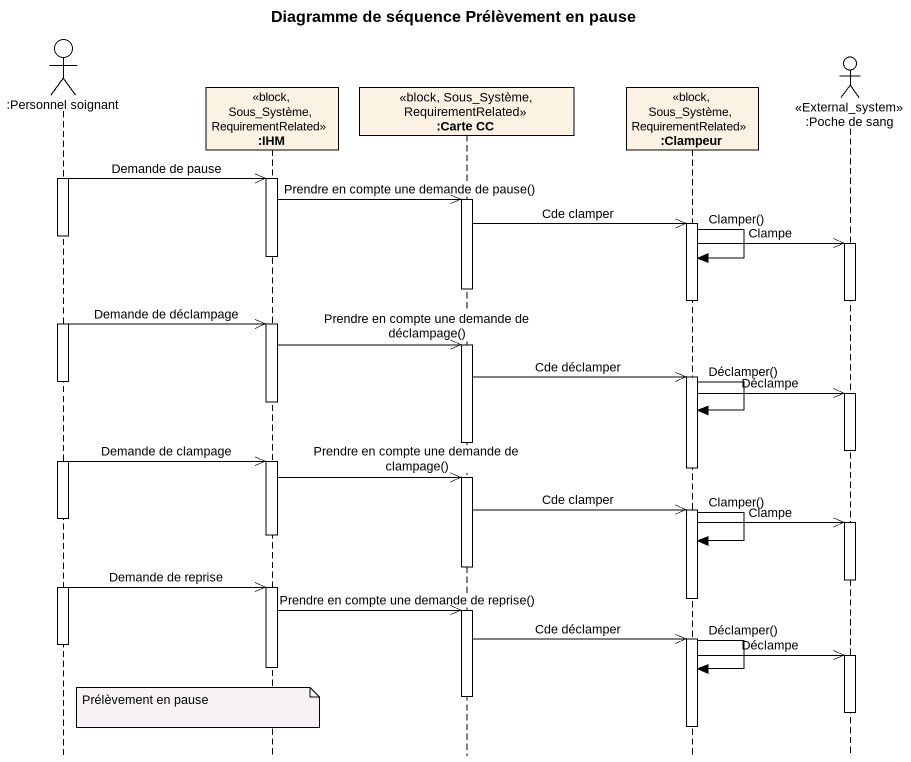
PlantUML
@startuml
title Diagramme de séquence Prélèvement en pause
hide footbox
actor ":Personnel soignant" as Personnel_soignant
participant ":IHM" as IHM <<block, Sous_Système, RequirementRelated>>
participant ":Carte CC" as Carte_CC <<block, Sous_Système, RequirementRelated>>
participant ":Clampeur" as Clampeur <<block, Sous_Système, RequirementRelated>>
actor ":Poche de sang" as Poche_de_sang <<External_system>>

activate Personnel_soignant
Personnel_soignant ->> IHM : Demande de pause
activate IHM
IHM ->> Carte_CC : Prendre en compte une demande de pause()
activate Carte_CC
Carte_CC ->> Clampeur : Cde clamper
activate Clampeur
deactivate Personnel_soignant
Clampeur ->> Poche_de_sang : Clampe
activate Poche_de_sang
deactivate IHM
Clampeur -> Clampeur : Clamper()
deactivate Carte_CC
deactivate Poche_de_sang
deactivate Clampeur
activate Personnel_soignant
Personnel_soignant ->> IHM : Demande de déclampage
activate IHM
IHM ->> Carte_CC : Prendre en compte une demande de déclampage()
activate Carte_CC
Carte_CC ->> Clampeur : Cde déclamper
activate Clampeur
deactivate Personnel_soignant
Clampeur ->> Poche_de_sang : Déclampe
activate Poche_de_sang
deactivate IHM
Clampeur -> Clampeur : Déclamper()
deactivate Carte_CC
deactivate Poche_de_sang
activate Personnel_soignant
Personnel_soignant ->> IHM : Demande de clampage
activate IHM
deactivate Clampeur
IHM ->> Carte_CC : Prendre en compte une demande de clampage()
activate Carte_CC
Carte_CC ->> Clampeur : Cde clamper
activate Clampeur
deactivate Personnel_soignant
Clampeur ->> Poche_de_sang : Clampe
activate Poche_de_sang
deactivate IHM
Clampeur -> Clampeur : Clamper()
deactivate Carte_CC
deactivate Poche_de_sang
activate Personnel_soignant
Personnel_soignant ->> IHM : Demande de reprise
activate IHM
deactivate Clampeur
IHM ->> Carte_CC : Prendre en compte une demande de reprise()
activate Carte_CC
Carte_CC ->> Clampeur : Cde déclamper
activate Clampeur
deactivate Personnel_soignant
Clampeur ->> Poche_de_sang : Déclampe
activate Poche_de_sang
deactivate IHM
Clampeur -> Clampeur : Déclamper()
deactivate Carte_CC
note over IHM : Prélèvement en pause
deactivate Poche_de_sang
deactivate Clampeur
@enduml
